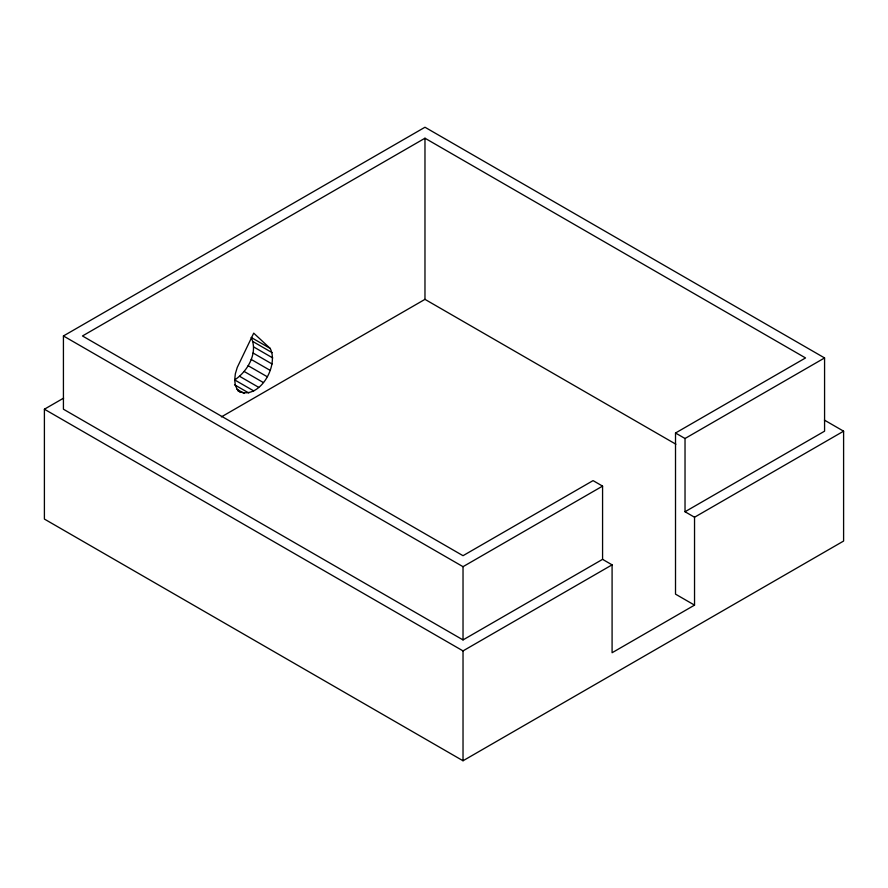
<?xml version="1.0" encoding="UTF-8"?>
<svg xmlns="http://www.w3.org/2000/svg" width="888" height="888" viewBox="0 0 888 888"><rect width="100%" height="100%" fill="white"/><g stroke="black" fill="none" stroke-linecap="round" stroke-linejoin="round"><path stroke-width="1.33" d="M240.26 392.23L237.24 389.432L235.331 385.226L234.687 379.92C247.719 371.262 258.386 352.802 251.16 337.44L270.196 348.429C279.254 365.823 258.908 401.398 237.884 390.864M63.614 398.124L44.4 409.213L44.4 519.069L463.025 760.761L843.6 541.047L843.6 431.18L694.538 517.238L694.538 605.128L612.087 652.736L612.087 564.846L602.575 559.351L463.025 639.915L63.425 409.213L63.425 335.964L424.975 127.239L824.575 357.942L824.575 431.18L685.025 511.743L685.025 438.506L824.575 357.942M694.538 605.128L675.513 594.139L675.513 433.011L805.538 357.942L424.975 138.217L82.462 335.964L463.025 555.688L593.062 480.619L602.575 486.113L602.575 559.351M221.378 416.894L424.975 299.356L675.879 444.211M63.425 335.964L463.025 566.677L602.575 486.113M44.4 409.213L463.025 650.904L612.087 564.846M824.408 420.102L843.6 431.18M675.513 433.011L685.025 438.506M685.025 511.743L694.538 517.238M253.069 341.647L272.094 352.636M253.713 346.953L272.738 357.942M253.069 353.013L272.094 364.002M251.16 359.418L270.196 370.396M248.141 365.712L267.166 376.701M244.2 371.484L263.225 382.462M239.616 376.323L258.641 387.312M253.713 390.898L234.687 379.92L235.331 373.859L237.24 367.454L253.713 333.144L270.196 348.429M234.521 384.759L248.784 392.996M237.063 389.333L244.2 393.451M463.025 566.677L463.025 639.915M463.025 650.904L463.025 760.761M424.975 138.217L424.975 299.356"/></g></svg>
